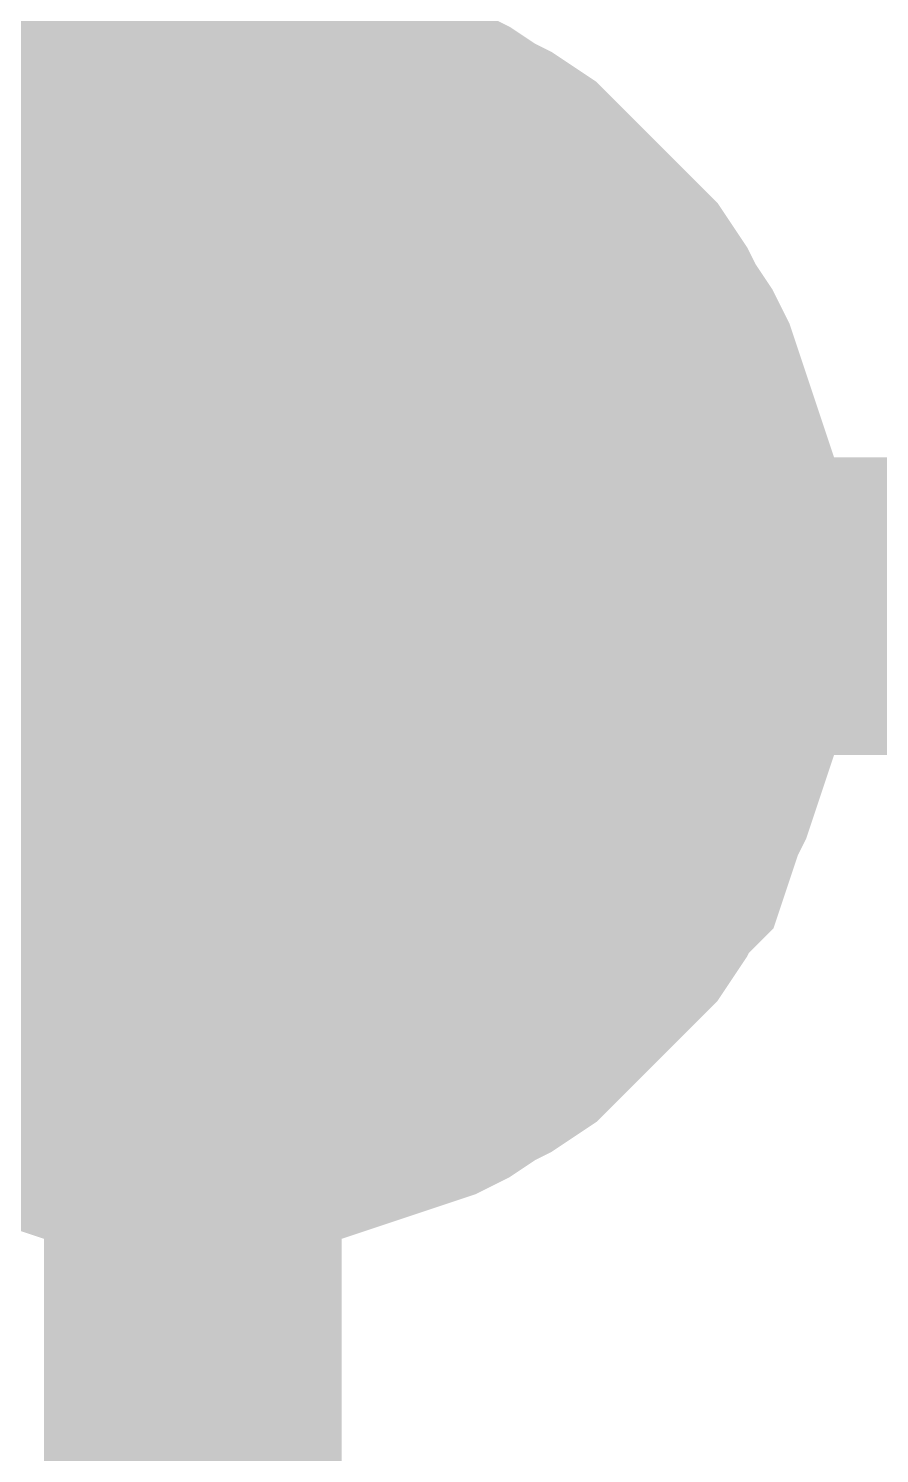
# Model space of a CAD drawing. Header units: inches. Extents: x 0 to 431, y 0 to 297.
# Drawn here: x 62.795 to 63.652, y 163.141 to 164.577 of the extents above; entities that cross this region are included whole.
import ezdxf

# ---------------------------------------------------------------- set-up
doc = ezdxf.new("R2010")
doc.units = ezdxf.units.IN
doc.layers.add('Sheet', color=255, linetype='Continuous')

msp = doc.modelspace()

# ---------------------------------------------------------------- linework, layer by layer
at = {"layer": 'Sheet'}
for points in [[(89.0045, 169.5401, 0.2997, 0.2997, 0), (89.0045, 166.9944, 0.2997, 0.2997, 0), (89.0045, 164.457, 0.2997, 0.2997, 0), (89.0045, 163.9949, 0.2997, 0.2997, 0), (62.9601, 163.9949, 0.2997, 0.2997, 0)], [(62.6409, 164.3898, 0.2997, 0.2997, 0), (62.6577, 164.4066, 0.2997, 0.2997, 0), (62.6829, 164.4234, 0.2997, 0.2997, 0), (62.6997, 164.4318, 0.2997, 0.2997, 0), (62.7165, 164.4486, 0.2997, 0.2997, 0), (62.7417, 164.457, 0.2997, 0.2997, 0), (62.7669, 164.4654, 0.2997, 0.2997, 0), (62.7837, 164.4738, 0.2997, 0.2997, 0), (62.8089, 164.4822, 0.2997, 0.2997, 0), (62.8341, 164.4906, 0.2997, 0.2997, 0), (62.8593, 164.499, 0.2997, 0.2997, 0), (62.8845, 164.499, 0.2997, 0.2997, 0), (62.9097, 164.5075, 0.2997, 0.2997, 0), (62.9349, 164.5075, 0.2997, 0.2997, 0), (62.9601, 164.5075, 0.2997, 0.2997, 0)], [(62.6409, 164.3898, 0.2997, 0.2997, 0), (62.6577, 164.4066, 0.2997, 0.2997, 0), (62.6829, 164.4234, 0.2997, 0.2997, 0), (62.6997, 164.4318, 0.2997, 0.2997, 0), (62.7165, 164.4486, 0.2997, 0.2997, 0), (62.7417, 164.457, 0.2997, 0.2997, 0), (62.7669, 164.4654, 0.2997, 0.2997, 0), (62.7837, 164.4738, 0.2997, 0.2997, 0), (62.8089, 164.4822, 0.2997, 0.2997, 0), (62.8341, 164.4906, 0.2997, 0.2997, 0), (62.8593, 164.499, 0.2997, 0.2997, 0), (62.8845, 164.499, 0.2997, 0.2997, 0), (62.9097, 164.5075, 0.2997, 0.2997, 0), (62.9349, 164.5075, 0.2997, 0.2997, 0), (62.9601, 164.5075, 0.2997, 0.2997, 0)], [(62.6409, 164.3898, 0.2997, 0.2997, 0), (62.6577, 164.4066, 0.2997, 0.2997, 0), (62.6829, 164.4234, 0.2997, 0.2997, 0), (62.6997, 164.4318, 0.2997, 0.2997, 0), (62.7165, 164.4486, 0.2997, 0.2997, 0), (62.7417, 164.457, 0.2997, 0.2997, 0), (62.7669, 164.4654, 0.2997, 0.2997, 0), (62.7837, 164.4738, 0.2997, 0.2997, 0), (62.8089, 164.4822, 0.2997, 0.2997, 0), (62.8341, 164.4906, 0.2997, 0.2997, 0), (62.8593, 164.499, 0.2997, 0.2997, 0), (62.8845, 164.499, 0.2997, 0.2997, 0), (62.9097, 164.5075, 0.2997, 0.2997, 0), (62.9349, 164.5075, 0.2997, 0.2997, 0), (62.9601, 164.5075, 0.2997, 0.2997, 0)], [(62.6409, 164.3898, 0.2997, 0.2997, 0), (62.6577, 164.4066, 0.2997, 0.2997, 0), (62.6829, 164.4234, 0.2997, 0.2997, 0), (62.6997, 164.4318, 0.2997, 0.2997, 0), (62.7165, 164.4486, 0.2997, 0.2997, 0), (62.7417, 164.457, 0.2997, 0.2997, 0), (62.7669, 164.4654, 0.2997, 0.2997, 0), (62.7837, 164.4738, 0.2997, 0.2997, 0), (62.8089, 164.4822, 0.2997, 0.2997, 0), (62.8341, 164.4906, 0.2997, 0.2997, 0), (62.8593, 164.499, 0.2997, 0.2997, 0), (62.8845, 164.499, 0.2997, 0.2997, 0), (62.9097, 164.5075, 0.2997, 0.2997, 0), (62.9349, 164.5075, 0.2997, 0.2997, 0), (62.9601, 164.5075, 0.2997, 0.2997, 0)], [(62.9601, 164.5075, 0.2997, 0.2997, 0), (62.9601, 164.5075, 0.2997, 0.2997, 0)], [(62.9601, 164.5075, 0.2997, 0.2997, 0), (62.9853, 164.5075, 0.2997, 0.2997, 0), (63.0105, 164.5075, 0.2997, 0.2997, 0), (63.0357, 164.499, 0.2997, 0.2997, 0), (63.0609, 164.499, 0.2997, 0.2997, 0), (63.0861, 164.4906, 0.2997, 0.2997, 0), (63.1113, 164.4822, 0.2997, 0.2997, 0), (63.1365, 164.4738, 0.2997, 0.2997, 0), (63.1618, 164.4654, 0.2997, 0.2997, 0), (63.187, 164.457, 0.2997, 0.2997, 0), (63.2038, 164.4486, 0.2997, 0.2997, 0), (63.229, 164.4318, 0.2997, 0.2997, 0), (63.2458, 164.4234, 0.2997, 0.2997, 0), (63.271, 164.4066, 0.2997, 0.2997, 0), (63.2878, 164.3898, 0.2997, 0.2997, 0), (63.3046, 164.373, 0.2997, 0.2997, 0), (63.3214, 164.3562, 0.2997, 0.2997, 0), (63.3382, 164.3394, 0.2997, 0.2997, 0), (63.355, 164.3226, 0.2997, 0.2997, 0), (63.3718, 164.3058, 0.2997, 0.2997, 0), (63.3886, 164.2806, 0.2997, 0.2997, 0), (63.397, 164.2638, 0.2997, 0.2997, 0), (63.4138, 164.2386, 0.2997, 0.2997, 0), (63.4222, 164.2218, 0.2997, 0.2997, 0), (63.4306, 164.1966, 0.2997, 0.2997, 0), (63.439, 164.1714, 0.2997, 0.2997, 0), (63.4474, 164.1462, 0.2997, 0.2997, 0), (63.4558, 164.121, 0.2997, 0.2997, 0), (63.4642, 164.0958, 0.2997, 0.2997, 0), (63.4642, 164.0706, 0.2997, 0.2997, 0), (63.4726, 164.0454, 0.2997, 0.2997, 0), (63.4726, 164.0201, 0.2997, 0.2997, 0), (63.4726, 163.9949, 0.2997, 0.2997, 0)], [(62.9601, 164.5075, 0.2997, 0.2997, 0), (62.9601, 164.5075, 0.2997, 0.2997, 0)], [(62.9601, 164.5075, 0.2997, 0.2997, 0), (62.9853, 164.5075, 0.2997, 0.2997, 0), (63.0105, 164.5075, 0.2997, 0.2997, 0), (63.0357, 164.499, 0.2997, 0.2997, 0), (63.0609, 164.499, 0.2997, 0.2997, 0), (63.0861, 164.4906, 0.2997, 0.2997, 0), (63.1113, 164.4822, 0.2997, 0.2997, 0), (63.1365, 164.4738, 0.2997, 0.2997, 0), (63.1618, 164.4654, 0.2997, 0.2997, 0), (63.187, 164.457, 0.2997, 0.2997, 0), (63.2038, 164.4486, 0.2997, 0.2997, 0), (63.229, 164.4318, 0.2997, 0.2997, 0), (63.2458, 164.4234, 0.2997, 0.2997, 0), (63.271, 164.4066, 0.2997, 0.2997, 0), (63.2878, 164.3898, 0.2997, 0.2997, 0), (63.3046, 164.373, 0.2997, 0.2997, 0), (63.3214, 164.3562, 0.2997, 0.2997, 0), (63.3382, 164.3394, 0.2997, 0.2997, 0), (63.355, 164.3226, 0.2997, 0.2997, 0), (63.3718, 164.3058, 0.2997, 0.2997, 0), (63.3886, 164.2806, 0.2997, 0.2997, 0), (63.397, 164.2638, 0.2997, 0.2997, 0), (63.4138, 164.2386, 0.2997, 0.2997, 0), (63.4222, 164.2218, 0.2997, 0.2997, 0), (63.4306, 164.1966, 0.2997, 0.2997, 0), (63.439, 164.1714, 0.2997, 0.2997, 0), (63.4474, 164.1462, 0.2997, 0.2997, 0), (63.4558, 164.121, 0.2997, 0.2997, 0), (63.4642, 164.0958, 0.2997, 0.2997, 0), (63.4642, 164.0706, 0.2997, 0.2997, 0), (63.4726, 164.0454, 0.2997, 0.2997, 0), (63.4726, 164.0201, 0.2997, 0.2997, 0), (63.4726, 163.9949, 0.2997, 0.2997, 0)], [(62.9601, 164.5075, 0.2997, 0.2997, 0), (62.9601, 164.5075, 0.2997, 0.2997, 0)], [(62.9601, 164.5075, 0.2997, 0.2997, 0), (62.9853, 164.5075, 0.2997, 0.2997, 0), (63.0105, 164.5075, 0.2997, 0.2997, 0), (63.0357, 164.499, 0.2997, 0.2997, 0), (63.0609, 164.499, 0.2997, 0.2997, 0), (63.0861, 164.4906, 0.2997, 0.2997, 0), (63.1113, 164.4822, 0.2997, 0.2997, 0), (63.1365, 164.4738, 0.2997, 0.2997, 0), (63.1618, 164.4654, 0.2997, 0.2997, 0), (63.187, 164.457, 0.2997, 0.2997, 0), (63.2038, 164.4486, 0.2997, 0.2997, 0), (63.229, 164.4318, 0.2997, 0.2997, 0), (63.2458, 164.4234, 0.2997, 0.2997, 0), (63.271, 164.4066, 0.2997, 0.2997, 0), (63.2878, 164.3898, 0.2997, 0.2997, 0), (63.3046, 164.373, 0.2997, 0.2997, 0), (63.3214, 164.3562, 0.2997, 0.2997, 0), (63.3382, 164.3394, 0.2997, 0.2997, 0), (63.355, 164.3226, 0.2997, 0.2997, 0), (63.3718, 164.3058, 0.2997, 0.2997, 0), (63.3886, 164.2806, 0.2997, 0.2997, 0), (63.397, 164.2638, 0.2997, 0.2997, 0), (63.4138, 164.2386, 0.2997, 0.2997, 0), (63.4222, 164.2218, 0.2997, 0.2997, 0), (63.4306, 164.1966, 0.2997, 0.2997, 0), (63.439, 164.1714, 0.2997, 0.2997, 0), (63.4474, 164.1462, 0.2997, 0.2997, 0), (63.4558, 164.121, 0.2997, 0.2997, 0), (63.4642, 164.0958, 0.2997, 0.2997, 0), (63.4642, 164.0706, 0.2997, 0.2997, 0), (63.4726, 164.0454, 0.2997, 0.2997, 0), (63.4726, 164.0201, 0.2997, 0.2997, 0), (63.4726, 163.9949, 0.2997, 0.2997, 0)], [(62.9601, 164.5075, 0.2997, 0.2997, 0), (62.9601, 164.5075, 0.2997, 0.2997, 0)], [(62.9601, 164.5075, 0.2997, 0.2997, 0), (62.9853, 164.5075, 0.2997, 0.2997, 0), (63.0105, 164.5075, 0.2997, 0.2997, 0), (63.0357, 164.499, 0.2997, 0.2997, 0), (63.0609, 164.499, 0.2997, 0.2997, 0), (63.0861, 164.4906, 0.2997, 0.2997, 0), (63.1113, 164.4822, 0.2997, 0.2997, 0), (63.1365, 164.4738, 0.2997, 0.2997, 0), (63.1618, 164.4654, 0.2997, 0.2997, 0), (63.187, 164.457, 0.2997, 0.2997, 0), (63.2038, 164.4486, 0.2997, 0.2997, 0), (63.229, 164.4318, 0.2997, 0.2997, 0), (63.2458, 164.4234, 0.2997, 0.2997, 0), (63.271, 164.4066, 0.2997, 0.2997, 0), (63.2878, 164.3898, 0.2997, 0.2997, 0), (63.3046, 164.373, 0.2997, 0.2997, 0), (63.3214, 164.3562, 0.2997, 0.2997, 0), (63.3382, 164.3394, 0.2997, 0.2997, 0), (63.355, 164.3226, 0.2997, 0.2997, 0), (63.3718, 164.3058, 0.2997, 0.2997, 0), (63.3886, 164.2806, 0.2997, 0.2997, 0), (63.397, 164.2638, 0.2997, 0.2997, 0), (63.4138, 164.2386, 0.2997, 0.2997, 0), (63.4222, 164.2218, 0.2997, 0.2997, 0), (63.4306, 164.1966, 0.2997, 0.2997, 0), (63.439, 164.1714, 0.2997, 0.2997, 0), (63.4474, 164.1462, 0.2997, 0.2997, 0), (63.4558, 164.121, 0.2997, 0.2997, 0), (63.4642, 164.0958, 0.2997, 0.2997, 0), (63.4642, 164.0706, 0.2997, 0.2997, 0), (63.4726, 164.0454, 0.2997, 0.2997, 0), (63.4726, 164.0201, 0.2997, 0.2997, 0), (63.4726, 163.9949, 0.2997, 0.2997, 0)], [(62.7417, 164.457, 0.0991, 0.0991, 0), (62.7669, 164.4654, 0.0991, 0.0991, 0), (62.7837, 164.4738, 0.0991, 0.0991, 0), (62.8089, 164.4822, 0.0991, 0.0991, 0), (62.8341, 164.4906, 0.0991, 0.0991, 0), (62.8593, 164.499, 0.0991, 0.0991, 0), (62.8845, 164.499, 0.0991, 0.0991, 0), (62.9097, 164.5075, 0.0991, 0.0991, 0), (62.9349, 164.5075, 0.0991, 0.0991, 0), (62.9601, 164.5075, 0.0991, 0.0991, 0)], [(62.7417, 164.457, 0.0991, 0.0991, 0), (62.7669, 164.4654, 0.0991, 0.0991, 0), (62.7837, 164.4738, 0.0991, 0.0991, 0), (62.8089, 164.4822, 0.0991, 0.0991, 0), (62.8341, 164.4906, 0.0991, 0.0991, 0), (62.8593, 164.499, 0.0991, 0.0991, 0), (62.8845, 164.499, 0.0991, 0.0991, 0), (62.9097, 164.5075, 0.0991, 0.0991, 0), (62.9349, 164.5075, 0.0991, 0.0991, 0), (62.9601, 164.5075, 0.0991, 0.0991, 0)], [(62.7417, 164.457, 0.0991, 0.0991, 0), (62.7669, 164.4654, 0.0991, 0.0991, 0), (62.7837, 164.4738, 0.0991, 0.0991, 0), (62.8089, 164.4822, 0.0991, 0.0991, 0), (62.8341, 164.4906, 0.0991, 0.0991, 0), (62.8593, 164.499, 0.0991, 0.0991, 0), (62.8845, 164.499, 0.0991, 0.0991, 0), (62.9097, 164.5075, 0.0991, 0.0991, 0), (62.9349, 164.5075, 0.0991, 0.0991, 0), (62.9601, 164.5075, 0.0991, 0.0991, 0)], [(62.7417, 164.457, 0.0991, 0.0991, 0), (62.7669, 164.4654, 0.0991, 0.0991, 0), (62.7837, 164.4738, 0.0991, 0.0991, 0), (62.8089, 164.4822, 0.0991, 0.0991, 0), (62.8341, 164.4906, 0.0991, 0.0991, 0), (62.8593, 164.499, 0.0991, 0.0991, 0), (62.8845, 164.499, 0.0991, 0.0991, 0), (62.9097, 164.5075, 0.0991, 0.0991, 0), (62.9349, 164.5075, 0.0991, 0.0991, 0), (62.9601, 164.5075, 0.0991, 0.0991, 0)], [(62.9601, 164.5075, 0.0991, 0.0991, 0), (62.9601, 164.5075, 0.0991, 0.0991, 0)], [(62.9601, 164.5075, 0.0991, 0.0991, 0), (62.9853, 164.5075, 0.0991, 0.0991, 0), (63.0105, 164.5075, 0.0991, 0.0991, 0), (63.0357, 164.499, 0.0991, 0.0991, 0), (63.0609, 164.499, 0.0991, 0.0991, 0), (63.0861, 164.4906, 0.0991, 0.0991, 0), (63.1113, 164.4822, 0.0991, 0.0991, 0), (63.1365, 164.4738, 0.0991, 0.0991, 0), (63.1618, 164.4654, 0.0991, 0.0991, 0), (63.187, 164.457, 0.0991, 0.0991, 0), (63.2038, 164.4486, 0.0991, 0.0991, 0), (63.229, 164.4318, 0.0991, 0.0991, 0), (63.2458, 164.4234, 0.0991, 0.0991, 0), (63.271, 164.4066, 0.0991, 0.0991, 0), (63.2878, 164.3898, 0.0991, 0.0991, 0), (63.3046, 164.373, 0.0991, 0.0991, 0), (63.3214, 164.3562, 0.0991, 0.0991, 0), (63.3382, 164.3394, 0.0991, 0.0991, 0), (63.355, 164.3226, 0.0991, 0.0991, 0), (63.3718, 164.3058, 0.0991, 0.0991, 0), (63.3886, 164.2806, 0.0991, 0.0991, 0), (63.397, 164.2638, 0.0991, 0.0991, 0), (63.4138, 164.2386, 0.0991, 0.0991, 0), (63.4222, 164.2218, 0.0991, 0.0991, 0), (63.4306, 164.1966, 0.0991, 0.0991, 0), (63.439, 164.1714, 0.0991, 0.0991, 0), (63.4474, 164.1462, 0.0991, 0.0991, 0), (63.4558, 164.121, 0.0991, 0.0991, 0), (63.4642, 164.0958, 0.0991, 0.0991, 0), (63.4642, 164.0706, 0.0991, 0.0991, 0), (63.4726, 164.0454, 0.0991, 0.0991, 0), (63.4726, 164.0201, 0.0991, 0.0991, 0), (63.4726, 163.9949, 0.0991, 0.0991, 0)], [(62.9601, 164.5075, 0.0991, 0.0991, 0), (62.9601, 164.5075, 0.0991, 0.0991, 0)], [(62.9601, 164.5075, 0.0991, 0.0991, 0), (62.9853, 164.5075, 0.0991, 0.0991, 0), (63.0105, 164.5075, 0.0991, 0.0991, 0), (63.0357, 164.499, 0.0991, 0.0991, 0), (63.0609, 164.499, 0.0991, 0.0991, 0), (63.0861, 164.4906, 0.0991, 0.0991, 0), (63.1113, 164.4822, 0.0991, 0.0991, 0), (63.1365, 164.4738, 0.0991, 0.0991, 0), (63.1618, 164.4654, 0.0991, 0.0991, 0), (63.187, 164.457, 0.0991, 0.0991, 0), (63.2038, 164.4486, 0.0991, 0.0991, 0), (63.229, 164.4318, 0.0991, 0.0991, 0), (63.2458, 164.4234, 0.0991, 0.0991, 0), (63.271, 164.4066, 0.0991, 0.0991, 0), (63.2878, 164.3898, 0.0991, 0.0991, 0), (63.3046, 164.373, 0.0991, 0.0991, 0), (63.3214, 164.3562, 0.0991, 0.0991, 0), (63.3382, 164.3394, 0.0991, 0.0991, 0), (63.355, 164.3226, 0.0991, 0.0991, 0), (63.3718, 164.3058, 0.0991, 0.0991, 0), (63.3886, 164.2806, 0.0991, 0.0991, 0), (63.397, 164.2638, 0.0991, 0.0991, 0), (63.4138, 164.2386, 0.0991, 0.0991, 0), (63.4222, 164.2218, 0.0991, 0.0991, 0), (63.4306, 164.1966, 0.0991, 0.0991, 0), (63.439, 164.1714, 0.0991, 0.0991, 0), (63.4474, 164.1462, 0.0991, 0.0991, 0), (63.4558, 164.121, 0.0991, 0.0991, 0), (63.4642, 164.0958, 0.0991, 0.0991, 0), (63.4642, 164.0706, 0.0991, 0.0991, 0), (63.4726, 164.0454, 0.0991, 0.0991, 0), (63.4726, 164.0201, 0.0991, 0.0991, 0), (63.4726, 163.9949, 0.0991, 0.0991, 0)], [(62.9601, 164.5075, 0.0991, 0.0991, 0), (62.9601, 164.5075, 0.0991, 0.0991, 0)], [(62.9601, 164.5075, 0.0991, 0.0991, 0), (62.9853, 164.5075, 0.0991, 0.0991, 0), (63.0105, 164.5075, 0.0991, 0.0991, 0), (63.0357, 164.499, 0.0991, 0.0991, 0), (63.0609, 164.499, 0.0991, 0.0991, 0), (63.0861, 164.4906, 0.0991, 0.0991, 0), (63.1113, 164.4822, 0.0991, 0.0991, 0), (63.1365, 164.4738, 0.0991, 0.0991, 0), (63.1618, 164.4654, 0.0991, 0.0991, 0), (63.187, 164.457, 0.0991, 0.0991, 0), (63.2038, 164.4486, 0.0991, 0.0991, 0), (63.229, 164.4318, 0.0991, 0.0991, 0), (63.2458, 164.4234, 0.0991, 0.0991, 0), (63.271, 164.4066, 0.0991, 0.0991, 0), (63.2878, 164.3898, 0.0991, 0.0991, 0), (63.3046, 164.373, 0.0991, 0.0991, 0), (63.3214, 164.3562, 0.0991, 0.0991, 0), (63.3382, 164.3394, 0.0991, 0.0991, 0), (63.355, 164.3226, 0.0991, 0.0991, 0), (63.3718, 164.3058, 0.0991, 0.0991, 0), (63.3886, 164.2806, 0.0991, 0.0991, 0), (63.397, 164.2638, 0.0991, 0.0991, 0), (63.4138, 164.2386, 0.0991, 0.0991, 0), (63.4222, 164.2218, 0.0991, 0.0991, 0), (63.4306, 164.1966, 0.0991, 0.0991, 0), (63.439, 164.1714, 0.0991, 0.0991, 0), (63.4474, 164.1462, 0.0991, 0.0991, 0), (63.4558, 164.121, 0.0991, 0.0991, 0), (63.4642, 164.0958, 0.0991, 0.0991, 0), (63.4642, 164.0706, 0.0991, 0.0991, 0), (63.4726, 164.0454, 0.0991, 0.0991, 0), (63.4726, 164.0201, 0.0991, 0.0991, 0), (63.4726, 163.9949, 0.0991, 0.0991, 0)], [(62.9601, 164.5075, 0.0991, 0.0991, 0), (62.9601, 164.5075, 0.0991, 0.0991, 0)], [(62.9601, 164.5075, 0.0991, 0.0991, 0), (62.9853, 164.5075, 0.0991, 0.0991, 0), (63.0105, 164.5075, 0.0991, 0.0991, 0), (63.0357, 164.499, 0.0991, 0.0991, 0), (63.0609, 164.499, 0.0991, 0.0991, 0), (63.0861, 164.4906, 0.0991, 0.0991, 0), (63.1113, 164.4822, 0.0991, 0.0991, 0), (63.1365, 164.4738, 0.0991, 0.0991, 0), (63.1618, 164.4654, 0.0991, 0.0991, 0), (63.187, 164.457, 0.0991, 0.0991, 0), (63.2038, 164.4486, 0.0991, 0.0991, 0), (63.229, 164.4318, 0.0991, 0.0991, 0), (63.2458, 164.4234, 0.0991, 0.0991, 0), (63.271, 164.4066, 0.0991, 0.0991, 0), (63.2878, 164.3898, 0.0991, 0.0991, 0), (63.3046, 164.373, 0.0991, 0.0991, 0), (63.3214, 164.3562, 0.0991, 0.0991, 0), (63.3382, 164.3394, 0.0991, 0.0991, 0), (63.355, 164.3226, 0.0991, 0.0991, 0), (63.3718, 164.3058, 0.0991, 0.0991, 0), (63.3886, 164.2806, 0.0991, 0.0991, 0), (63.397, 164.2638, 0.0991, 0.0991, 0), (63.4138, 164.2386, 0.0991, 0.0991, 0), (63.4222, 164.2218, 0.0991, 0.0991, 0), (63.4306, 164.1966, 0.0991, 0.0991, 0), (63.439, 164.1714, 0.0991, 0.0991, 0), (63.4474, 164.1462, 0.0991, 0.0991, 0), (63.4558, 164.121, 0.0991, 0.0991, 0), (63.4642, 164.0958, 0.0991, 0.0991, 0), (63.4642, 164.0706, 0.0991, 0.0991, 0), (63.4726, 164.0454, 0.0991, 0.0991, 0), (63.4726, 164.0201, 0.0991, 0.0991, 0), (63.4726, 163.9949, 0.0991, 0.0991, 0)], [(73.2098, 138.9155, 0.2997, 0.2997, 0), (62.9601, 138.9155, 0.2997, 0.2997, 0), (62.9601, 163.9949, 0.2997, 0.2997, 0), (62.9601, 164.3394, 0.2997, 0.2997, 0), (45.0063, 164.3394, 0.2997, 0.2997, 0), (40.0999, 164.3394, 0.2997, 0.2997, 0), (40.0999, 154.9966, 0.2997, 0.2997, 0), (36.0084, 154.9966, 0.2997, 0.2997, 0)], [(63.4726, 163.9949, 0.2997, 0.2997, 0), (63.4726, 163.9697, 0.2997, 0.2997, 0), (63.4726, 163.9445, 0.2997, 0.2997, 0), (63.4642, 163.9193, 0.2997, 0.2997, 0), (63.4642, 163.8941, 0.2997, 0.2997, 0), (63.4558, 163.8689, 0.2997, 0.2997, 0), (63.4474, 163.8437, 0.2997, 0.2997, 0), (63.439, 163.8185, 0.2997, 0.2997, 0), (63.4306, 163.8017, 0.2997, 0.2997, 0), (63.4222, 163.7765, 0.2997, 0.2997, 0), (63.4138, 163.7513, 0.2997, 0.2997, 0), (63.397, 163.7345, 0.2997, 0.2997, 0), (63.3886, 163.7177, 0.2997, 0.2997, 0), (63.3718, 163.6925, 0.2997, 0.2997, 0), (63.355, 163.6757, 0.2997, 0.2997, 0), (63.3382, 163.6589, 0.2997, 0.2997, 0), (63.3214, 163.6421, 0.2997, 0.2997, 0), (63.3046, 163.6253, 0.2997, 0.2997, 0), (63.2878, 163.6085, 0.2997, 0.2997, 0), (63.271, 163.5917, 0.2997, 0.2997, 0), (63.2458, 163.5749, 0.2997, 0.2997, 0), (63.229, 163.5664, 0.2997, 0.2997, 0), (63.2038, 163.5496, 0.2997, 0.2997, 0), (63.187, 163.5412, 0.2997, 0.2997, 0), (63.1618, 163.5328, 0.2997, 0.2997, 0), (63.1365, 163.5244, 0.2997, 0.2997, 0), (63.1113, 163.516, 0.2997, 0.2997, 0), (63.0861, 163.5076, 0.2997, 0.2997, 0), (63.0609, 163.4992, 0.2997, 0.2997, 0), (63.0357, 163.4992, 0.2997, 0.2997, 0), (63.0105, 163.4908, 0.2997, 0.2997, 0), (62.9853, 163.4908, 0.2997, 0.2997, 0), (62.9601, 163.4908, 0.2997, 0.2997, 0)], [(63.4726, 163.9949, 0.2997, 0.2997, 0), (63.4726, 163.9697, 0.2997, 0.2997, 0), (63.4726, 163.9445, 0.2997, 0.2997, 0), (63.4642, 163.9193, 0.2997, 0.2997, 0), (63.4642, 163.8941, 0.2997, 0.2997, 0), (63.4558, 163.8689, 0.2997, 0.2997, 0), (63.4474, 163.8437, 0.2997, 0.2997, 0), (63.439, 163.8185, 0.2997, 0.2997, 0), (63.4306, 163.8017, 0.2997, 0.2997, 0), (63.4222, 163.7765, 0.2997, 0.2997, 0), (63.4138, 163.7513, 0.2997, 0.2997, 0), (63.397, 163.7345, 0.2997, 0.2997, 0), (63.3886, 163.7177, 0.2997, 0.2997, 0), (63.3718, 163.6925, 0.2997, 0.2997, 0), (63.355, 163.6757, 0.2997, 0.2997, 0), (63.3382, 163.6589, 0.2997, 0.2997, 0), (63.3214, 163.6421, 0.2997, 0.2997, 0), (63.3046, 163.6253, 0.2997, 0.2997, 0), (63.2878, 163.6085, 0.2997, 0.2997, 0), (63.271, 163.5917, 0.2997, 0.2997, 0), (63.2458, 163.5749, 0.2997, 0.2997, 0), (63.229, 163.5664, 0.2997, 0.2997, 0), (63.2038, 163.5496, 0.2997, 0.2997, 0), (63.187, 163.5412, 0.2997, 0.2997, 0), (63.1618, 163.5328, 0.2997, 0.2997, 0), (63.1365, 163.5244, 0.2997, 0.2997, 0), (63.1113, 163.516, 0.2997, 0.2997, 0), (63.0861, 163.5076, 0.2997, 0.2997, 0), (63.0609, 163.4992, 0.2997, 0.2997, 0), (63.0357, 163.4992, 0.2997, 0.2997, 0), (63.0105, 163.4908, 0.2997, 0.2997, 0), (62.9853, 163.4908, 0.2997, 0.2997, 0), (62.9601, 163.4908, 0.2997, 0.2997, 0)], [(63.4726, 163.9949, 0.2997, 0.2997, 0), (63.4726, 163.9697, 0.2997, 0.2997, 0), (63.4726, 163.9445, 0.2997, 0.2997, 0), (63.4642, 163.9193, 0.2997, 0.2997, 0), (63.4642, 163.8941, 0.2997, 0.2997, 0), (63.4558, 163.8689, 0.2997, 0.2997, 0), (63.4474, 163.8437, 0.2997, 0.2997, 0), (63.439, 163.8185, 0.2997, 0.2997, 0), (63.4306, 163.8017, 0.2997, 0.2997, 0), (63.4222, 163.7765, 0.2997, 0.2997, 0), (63.4138, 163.7513, 0.2997, 0.2997, 0), (63.397, 163.7345, 0.2997, 0.2997, 0), (63.3886, 163.7177, 0.2997, 0.2997, 0), (63.3718, 163.6925, 0.2997, 0.2997, 0), (63.355, 163.6757, 0.2997, 0.2997, 0), (63.3382, 163.6589, 0.2997, 0.2997, 0), (63.3214, 163.6421, 0.2997, 0.2997, 0), (63.3046, 163.6253, 0.2997, 0.2997, 0), (63.2878, 163.6085, 0.2997, 0.2997, 0), (63.271, 163.5917, 0.2997, 0.2997, 0), (63.2458, 163.5749, 0.2997, 0.2997, 0), (63.229, 163.5664, 0.2997, 0.2997, 0), (63.2038, 163.5496, 0.2997, 0.2997, 0), (63.187, 163.5412, 0.2997, 0.2997, 0), (63.1618, 163.5328, 0.2997, 0.2997, 0), (63.1365, 163.5244, 0.2997, 0.2997, 0), (63.1113, 163.516, 0.2997, 0.2997, 0), (63.0861, 163.5076, 0.2997, 0.2997, 0), (63.0609, 163.4992, 0.2997, 0.2997, 0), (63.0357, 163.4992, 0.2997, 0.2997, 0), (63.0105, 163.4908, 0.2997, 0.2997, 0), (62.9853, 163.4908, 0.2997, 0.2997, 0), (62.9601, 163.4908, 0.2997, 0.2997, 0)], [(63.4726, 163.9949, 0.2997, 0.2997, 0), (63.4726, 163.9697, 0.2997, 0.2997, 0), (63.4726, 163.9445, 0.2997, 0.2997, 0), (63.4642, 163.9193, 0.2997, 0.2997, 0), (63.4642, 163.8941, 0.2997, 0.2997, 0), (63.4558, 163.8689, 0.2997, 0.2997, 0), (63.4474, 163.8437, 0.2997, 0.2997, 0), (63.439, 163.8185, 0.2997, 0.2997, 0), (63.4306, 163.8017, 0.2997, 0.2997, 0), (63.4222, 163.7765, 0.2997, 0.2997, 0), (63.4138, 163.7513, 0.2997, 0.2997, 0), (63.397, 163.7345, 0.2997, 0.2997, 0), (63.3886, 163.7177, 0.2997, 0.2997, 0), (63.3718, 163.6925, 0.2997, 0.2997, 0), (63.355, 163.6757, 0.2997, 0.2997, 0), (63.3382, 163.6589, 0.2997, 0.2997, 0), (63.3214, 163.6421, 0.2997, 0.2997, 0), (63.3046, 163.6253, 0.2997, 0.2997, 0), (63.2878, 163.6085, 0.2997, 0.2997, 0), (63.271, 163.5917, 0.2997, 0.2997, 0), (63.2458, 163.5749, 0.2997, 0.2997, 0), (63.229, 163.5664, 0.2997, 0.2997, 0), (63.2038, 163.5496, 0.2997, 0.2997, 0), (63.187, 163.5412, 0.2997, 0.2997, 0), (63.1618, 163.5328, 0.2997, 0.2997, 0), (63.1365, 163.5244, 0.2997, 0.2997, 0), (63.1113, 163.516, 0.2997, 0.2997, 0), (63.0861, 163.5076, 0.2997, 0.2997, 0), (63.0609, 163.4992, 0.2997, 0.2997, 0), (63.0357, 163.4992, 0.2997, 0.2997, 0), (63.0105, 163.4908, 0.2997, 0.2997, 0), (62.9853, 163.4908, 0.2997, 0.2997, 0), (62.9601, 163.4908, 0.2997, 0.2997, 0)], [(63.4726, 163.9949, 0.2997, 0.2997, 0), (63.4726, 163.9949, 0.2997, 0.2997, 0), (63.4726, 163.9949, 0.2997, 0.2997, 0), (63.4726, 163.9949, 0.2997, 0.2997, 0), (63.4726, 163.9949, 0.2997, 0.2997, 0), (63.4726, 163.9949, 0.2997, 0.2997, 0), (63.4726, 163.9949, 0.2997, 0.2997, 0), (63.4726, 163.9949, 0.2997, 0.2997, 0), (63.4726, 163.9949, 0.2997, 0.2997, 0), (63.4726, 163.9949, 0.2997, 0.2997, 0), (63.4726, 163.9949, 0.2997, 0.2997, 0), (63.4726, 163.9949, 0.2997, 0.2997, 0), (63.4726, 163.9949, 0.2997, 0.2997, 0), (63.4726, 163.9949, 0.2997, 0.2997, 0), (63.4726, 163.9949, 0.2997, 0.2997, 0), (63.4726, 163.9949, 0.2997, 0.2997, 0), (63.4726, 163.9949, 0.2997, 0.2997, 0), (63.4726, 163.9949, 0.2997, 0.2997, 0), (63.4726, 163.9949, 0.2997, 0.2997, 0), (63.4726, 163.9949, 0.2997, 0.2997, 0), (63.4726, 163.9949, 0.2997, 0.2997, 0), (63.4726, 163.9949, 0.2997, 0.2997, 0), (63.4726, 163.9949, 0.2997, 0.2997, 0), (63.4726, 163.9949, 0.2997, 0.2997, 0), (63.4726, 163.9949, 0.2997, 0.2997, 0), (63.4726, 163.9949, 0.2997, 0.2997, 0), (63.4726, 163.9949, 0.2997, 0.2997, 0), (63.4726, 163.9949, 0.2997, 0.2997, 0), (63.4726, 163.9949, 0.2997, 0.2997, 0), (63.4726, 163.9949, 0.2997, 0.2997, 0), (63.4726, 163.9949, 0.2997, 0.2997, 0), (63.4726, 163.9949, 0.2997, 0.2997, 0), (63.4726, 163.9949, 0.2997, 0.2997, 0)], [(63.4726, 163.9949, 0.2997, 0.2997, 0), (63.4726, 163.9949, 0.2997, 0.2997, 0)], [(63.4726, 163.9949, 0.2997, 0.2997, 0), (63.4726, 163.9949, 0.2997, 0.2997, 0), (63.4726, 163.9949, 0.2997, 0.2997, 0), (63.4726, 163.9949, 0.2997, 0.2997, 0), (63.4726, 163.9949, 0.2997, 0.2997, 0), (63.4726, 163.9949, 0.2997, 0.2997, 0), (63.4726, 163.9949, 0.2997, 0.2997, 0), (63.4726, 163.9949, 0.2997, 0.2997, 0), (63.4726, 163.9949, 0.2997, 0.2997, 0), (63.4726, 163.9949, 0.2997, 0.2997, 0), (63.4726, 163.9949, 0.2997, 0.2997, 0), (63.4726, 163.9949, 0.2997, 0.2997, 0), (63.4726, 163.9949, 0.2997, 0.2997, 0), (63.4726, 163.9949, 0.2997, 0.2997, 0), (63.4726, 163.9949, 0.2997, 0.2997, 0), (63.4726, 163.9949, 0.2997, 0.2997, 0), (63.4726, 163.9949, 0.2997, 0.2997, 0), (63.4726, 163.9949, 0.2997, 0.2997, 0), (63.4726, 163.9949, 0.2997, 0.2997, 0), (63.4726, 163.9949, 0.2997, 0.2997, 0), (63.4726, 163.9949, 0.2997, 0.2997, 0), (63.4726, 163.9949, 0.2997, 0.2997, 0), (63.4726, 163.9949, 0.2997, 0.2997, 0), (63.4726, 163.9949, 0.2997, 0.2997, 0), (63.4726, 163.9949, 0.2997, 0.2997, 0), (63.4726, 163.9949, 0.2997, 0.2997, 0), (63.4726, 163.9949, 0.2997, 0.2997, 0), (63.4726, 163.9949, 0.2997, 0.2997, 0), (63.4726, 163.9949, 0.2997, 0.2997, 0), (63.4726, 163.9949, 0.2997, 0.2997, 0), (63.4726, 163.9949, 0.2997, 0.2997, 0), (63.4726, 163.9949, 0.2997, 0.2997, 0), (63.4726, 163.9949, 0.2997, 0.2997, 0)], [(63.4726, 163.9949, 0.2997, 0.2997, 0), (63.4726, 163.9949, 0.2997, 0.2997, 0)], [(63.4726, 163.9949, 0.2997, 0.2997, 0), (63.4726, 163.9949, 0.2997, 0.2997, 0), (63.4726, 163.9949, 0.2997, 0.2997, 0), (63.4726, 163.9949, 0.2997, 0.2997, 0), (63.4726, 163.9949, 0.2997, 0.2997, 0), (63.4726, 163.9949, 0.2997, 0.2997, 0), (63.4726, 163.9949, 0.2997, 0.2997, 0), (63.4726, 163.9949, 0.2997, 0.2997, 0), (63.4726, 163.9949, 0.2997, 0.2997, 0), (63.4726, 163.9949, 0.2997, 0.2997, 0), (63.4726, 163.9949, 0.2997, 0.2997, 0), (63.4726, 163.9949, 0.2997, 0.2997, 0), (63.4726, 163.9949, 0.2997, 0.2997, 0), (63.4726, 163.9949, 0.2997, 0.2997, 0), (63.4726, 163.9949, 0.2997, 0.2997, 0), (63.4726, 163.9949, 0.2997, 0.2997, 0), (63.4726, 163.9949, 0.2997, 0.2997, 0), (63.4726, 163.9949, 0.2997, 0.2997, 0), (63.4726, 163.9949, 0.2997, 0.2997, 0), (63.4726, 163.9949, 0.2997, 0.2997, 0), (63.4726, 163.9949, 0.2997, 0.2997, 0), (63.4726, 163.9949, 0.2997, 0.2997, 0), (63.4726, 163.9949, 0.2997, 0.2997, 0), (63.4726, 163.9949, 0.2997, 0.2997, 0), (63.4726, 163.9949, 0.2997, 0.2997, 0), (63.4726, 163.9949, 0.2997, 0.2997, 0), (63.4726, 163.9949, 0.2997, 0.2997, 0), (63.4726, 163.9949, 0.2997, 0.2997, 0), (63.4726, 163.9949, 0.2997, 0.2997, 0), (63.4726, 163.9949, 0.2997, 0.2997, 0), (63.4726, 163.9949, 0.2997, 0.2997, 0), (63.4726, 163.9949, 0.2997, 0.2997, 0), (63.4726, 163.9949, 0.2997, 0.2997, 0)], [(63.4726, 163.9949, 0.2997, 0.2997, 0), (63.4726, 163.9949, 0.2997, 0.2997, 0)], [(63.4726, 163.9949, 0.2997, 0.2997, 0), (63.4726, 163.9949, 0.2997, 0.2997, 0), (63.4726, 163.9949, 0.2997, 0.2997, 0), (63.4726, 163.9949, 0.2997, 0.2997, 0), (63.4726, 163.9949, 0.2997, 0.2997, 0), (63.4726, 163.9949, 0.2997, 0.2997, 0), (63.4726, 163.9949, 0.2997, 0.2997, 0), (63.4726, 163.9949, 0.2997, 0.2997, 0), (63.4726, 163.9949, 0.2997, 0.2997, 0), (63.4726, 163.9949, 0.2997, 0.2997, 0), (63.4726, 163.9949, 0.2997, 0.2997, 0), (63.4726, 163.9949, 0.2997, 0.2997, 0), (63.4726, 163.9949, 0.2997, 0.2997, 0), (63.4726, 163.9949, 0.2997, 0.2997, 0), (63.4726, 163.9949, 0.2997, 0.2997, 0), (63.4726, 163.9949, 0.2997, 0.2997, 0), (63.4726, 163.9949, 0.2997, 0.2997, 0), (63.4726, 163.9949, 0.2997, 0.2997, 0), (63.4726, 163.9949, 0.2997, 0.2997, 0), (63.4726, 163.9949, 0.2997, 0.2997, 0), (63.4726, 163.9949, 0.2997, 0.2997, 0), (63.4726, 163.9949, 0.2997, 0.2997, 0), (63.4726, 163.9949, 0.2997, 0.2997, 0), (63.4726, 163.9949, 0.2997, 0.2997, 0), (63.4726, 163.9949, 0.2997, 0.2997, 0), (63.4726, 163.9949, 0.2997, 0.2997, 0), (63.4726, 163.9949, 0.2997, 0.2997, 0), (63.4726, 163.9949, 0.2997, 0.2997, 0), (63.4726, 163.9949, 0.2997, 0.2997, 0), (63.4726, 163.9949, 0.2997, 0.2997, 0), (63.4726, 163.9949, 0.2997, 0.2997, 0), (63.4726, 163.9949, 0.2997, 0.2997, 0), (63.4726, 163.9949, 0.2997, 0.2997, 0)], [(63.4726, 163.9949, 0.2997, 0.2997, 0), (63.4726, 163.9949, 0.2997, 0.2997, 0)], [(63.4726, 163.9949, 0.0991, 0.0991, 0), (63.4726, 163.9697, 0.0991, 0.0991, 0), (63.4726, 163.9445, 0.0991, 0.0991, 0), (63.4642, 163.9193, 0.0991, 0.0991, 0), (63.4642, 163.8941, 0.0991, 0.0991, 0), (63.4558, 163.8689, 0.0991, 0.0991, 0), (63.4474, 163.8437, 0.0991, 0.0991, 0), (63.439, 163.8185, 0.0991, 0.0991, 0), (63.4306, 163.8017, 0.0991, 0.0991, 0), (63.4222, 163.7765, 0.0991, 0.0991, 0), (63.4138, 163.7513, 0.0991, 0.0991, 0), (63.397, 163.7345, 0.0991, 0.0991, 0), (63.3886, 163.7177, 0.0991, 0.0991, 0), (63.3718, 163.6925, 0.0991, 0.0991, 0), (63.355, 163.6757, 0.0991, 0.0991, 0), (63.3382, 163.6589, 0.0991, 0.0991, 0), (63.3214, 163.6421, 0.0991, 0.0991, 0), (63.3046, 163.6253, 0.0991, 0.0991, 0), (63.2878, 163.6085, 0.0991, 0.0991, 0), (63.271, 163.5917, 0.0991, 0.0991, 0), (63.2458, 163.5749, 0.0991, 0.0991, 0), (63.229, 163.5664, 0.0991, 0.0991, 0), (63.2038, 163.5496, 0.0991, 0.0991, 0), (63.187, 163.5412, 0.0991, 0.0991, 0), (63.1618, 163.5328, 0.0991, 0.0991, 0), (63.1365, 163.5244, 0.0991, 0.0991, 0), (63.1113, 163.516, 0.0991, 0.0991, 0), (63.0861, 163.5076, 0.0991, 0.0991, 0), (63.0609, 163.4992, 0.0991, 0.0991, 0), (63.0357, 163.4992, 0.0991, 0.0991, 0), (63.0105, 163.4908, 0.0991, 0.0991, 0), (62.9853, 163.4908, 0.0991, 0.0991, 0), (62.9601, 163.4908, 0.0991, 0.0991, 0)], [(63.4726, 163.9949, 0.0991, 0.0991, 0), (63.4726, 163.9697, 0.0991, 0.0991, 0), (63.4726, 163.9445, 0.0991, 0.0991, 0), (63.4642, 163.9193, 0.0991, 0.0991, 0), (63.4642, 163.8941, 0.0991, 0.0991, 0), (63.4558, 163.8689, 0.0991, 0.0991, 0), (63.4474, 163.8437, 0.0991, 0.0991, 0), (63.439, 163.8185, 0.0991, 0.0991, 0), (63.4306, 163.8017, 0.0991, 0.0991, 0), (63.4222, 163.7765, 0.0991, 0.0991, 0), (63.4138, 163.7513, 0.0991, 0.0991, 0), (63.397, 163.7345, 0.0991, 0.0991, 0), (63.3886, 163.7177, 0.0991, 0.0991, 0), (63.3718, 163.6925, 0.0991, 0.0991, 0), (63.355, 163.6757, 0.0991, 0.0991, 0), (63.3382, 163.6589, 0.0991, 0.0991, 0), (63.3214, 163.6421, 0.0991, 0.0991, 0), (63.3046, 163.6253, 0.0991, 0.0991, 0), (63.2878, 163.6085, 0.0991, 0.0991, 0), (63.271, 163.5917, 0.0991, 0.0991, 0), (63.2458, 163.5749, 0.0991, 0.0991, 0), (63.229, 163.5664, 0.0991, 0.0991, 0), (63.2038, 163.5496, 0.0991, 0.0991, 0), (63.187, 163.5412, 0.0991, 0.0991, 0), (63.1618, 163.5328, 0.0991, 0.0991, 0), (63.1365, 163.5244, 0.0991, 0.0991, 0), (63.1113, 163.516, 0.0991, 0.0991, 0), (63.0861, 163.5076, 0.0991, 0.0991, 0), (63.0609, 163.4992, 0.0991, 0.0991, 0), (63.0357, 163.4992, 0.0991, 0.0991, 0), (63.0105, 163.4908, 0.0991, 0.0991, 0), (62.9853, 163.4908, 0.0991, 0.0991, 0), (62.9601, 163.4908, 0.0991, 0.0991, 0)], [(63.4726, 163.9949, 0.0991, 0.0991, 0), (63.4726, 163.9697, 0.0991, 0.0991, 0), (63.4726, 163.9445, 0.0991, 0.0991, 0), (63.4642, 163.9193, 0.0991, 0.0991, 0), (63.4642, 163.8941, 0.0991, 0.0991, 0), (63.4558, 163.8689, 0.0991, 0.0991, 0), (63.4474, 163.8437, 0.0991, 0.0991, 0), (63.439, 163.8185, 0.0991, 0.0991, 0), (63.4306, 163.8017, 0.0991, 0.0991, 0), (63.4222, 163.7765, 0.0991, 0.0991, 0), (63.4138, 163.7513, 0.0991, 0.0991, 0), (63.397, 163.7345, 0.0991, 0.0991, 0), (63.3886, 163.7177, 0.0991, 0.0991, 0), (63.3718, 163.6925, 0.0991, 0.0991, 0), (63.355, 163.6757, 0.0991, 0.0991, 0), (63.3382, 163.6589, 0.0991, 0.0991, 0), (63.3214, 163.6421, 0.0991, 0.0991, 0), (63.3046, 163.6253, 0.0991, 0.0991, 0), (63.2878, 163.6085, 0.0991, 0.0991, 0), (63.271, 163.5917, 0.0991, 0.0991, 0), (63.2458, 163.5749, 0.0991, 0.0991, 0), (63.229, 163.5664, 0.0991, 0.0991, 0), (63.2038, 163.5496, 0.0991, 0.0991, 0), (63.187, 163.5412, 0.0991, 0.0991, 0), (63.1618, 163.5328, 0.0991, 0.0991, 0), (63.1365, 163.5244, 0.0991, 0.0991, 0), (63.1113, 163.516, 0.0991, 0.0991, 0), (63.0861, 163.5076, 0.0991, 0.0991, 0), (63.0609, 163.4992, 0.0991, 0.0991, 0), (63.0357, 163.4992, 0.0991, 0.0991, 0), (63.0105, 163.4908, 0.0991, 0.0991, 0), (62.9853, 163.4908, 0.0991, 0.0991, 0), (62.9601, 163.4908, 0.0991, 0.0991, 0)], [(63.4726, 163.9949, 0.0991, 0.0991, 0), (63.4726, 163.9697, 0.0991, 0.0991, 0), (63.4726, 163.9445, 0.0991, 0.0991, 0), (63.4642, 163.9193, 0.0991, 0.0991, 0), (63.4642, 163.8941, 0.0991, 0.0991, 0), (63.4558, 163.8689, 0.0991, 0.0991, 0), (63.4474, 163.8437, 0.0991, 0.0991, 0), (63.439, 163.8185, 0.0991, 0.0991, 0), (63.4306, 163.8017, 0.0991, 0.0991, 0), (63.4222, 163.7765, 0.0991, 0.0991, 0), (63.4138, 163.7513, 0.0991, 0.0991, 0), (63.397, 163.7345, 0.0991, 0.0991, 0), (63.3886, 163.7177, 0.0991, 0.0991, 0), (63.3718, 163.6925, 0.0991, 0.0991, 0), (63.355, 163.6757, 0.0991, 0.0991, 0), (63.3382, 163.6589, 0.0991, 0.0991, 0), (63.3214, 163.6421, 0.0991, 0.0991, 0), (63.3046, 163.6253, 0.0991, 0.0991, 0), (63.2878, 163.6085, 0.0991, 0.0991, 0), (63.271, 163.5917, 0.0991, 0.0991, 0), (63.2458, 163.5749, 0.0991, 0.0991, 0), (63.229, 163.5664, 0.0991, 0.0991, 0), (63.2038, 163.5496, 0.0991, 0.0991, 0), (63.187, 163.5412, 0.0991, 0.0991, 0), (63.1618, 163.5328, 0.0991, 0.0991, 0), (63.1365, 163.5244, 0.0991, 0.0991, 0), (63.1113, 163.516, 0.0991, 0.0991, 0), (63.0861, 163.5076, 0.0991, 0.0991, 0), (63.0609, 163.4992, 0.0991, 0.0991, 0), (63.0357, 163.4992, 0.0991, 0.0991, 0), (63.0105, 163.4908, 0.0991, 0.0991, 0), (62.9853, 163.4908, 0.0991, 0.0991, 0), (62.9601, 163.4908, 0.0991, 0.0991, 0)], [(63.4726, 163.9949, 0.0991, 0.0991, 0), (63.4726, 163.9949, 0.0991, 0.0991, 0), (63.4726, 163.9949, 0.0991, 0.0991, 0), (63.4726, 163.9949, 0.0991, 0.0991, 0), (63.4726, 163.9949, 0.0991, 0.0991, 0), (63.4726, 163.9949, 0.0991, 0.0991, 0), (63.4726, 163.9949, 0.0991, 0.0991, 0), (63.4726, 163.9949, 0.0991, 0.0991, 0), (63.4726, 163.9949, 0.0991, 0.0991, 0), (63.4726, 163.9949, 0.0991, 0.0991, 0), (63.4726, 163.9949, 0.0991, 0.0991, 0), (63.4726, 163.9949, 0.0991, 0.0991, 0), (63.4726, 163.9949, 0.0991, 0.0991, 0), (63.4726, 163.9949, 0.0991, 0.0991, 0), (63.4726, 163.9949, 0.0991, 0.0991, 0), (63.4726, 163.9949, 0.0991, 0.0991, 0), (63.4726, 163.9949, 0.0991, 0.0991, 0), (63.4726, 163.9949, 0.0991, 0.0991, 0), (63.4726, 163.9949, 0.0991, 0.0991, 0), (63.4726, 163.9949, 0.0991, 0.0991, 0), (63.4726, 163.9949, 0.0991, 0.0991, 0), (63.4726, 163.9949, 0.0991, 0.0991, 0), (63.4726, 163.9949, 0.0991, 0.0991, 0), (63.4726, 163.9949, 0.0991, 0.0991, 0), (63.4726, 163.9949, 0.0991, 0.0991, 0), (63.4726, 163.9949, 0.0991, 0.0991, 0), (63.4726, 163.9949, 0.0991, 0.0991, 0), (63.4726, 163.9949, 0.0991, 0.0991, 0), (63.4726, 163.9949, 0.0991, 0.0991, 0), (63.4726, 163.9949, 0.0991, 0.0991, 0), (63.4726, 163.9949, 0.0991, 0.0991, 0), (63.4726, 163.9949, 0.0991, 0.0991, 0), (63.4726, 163.9949, 0.0991, 0.0991, 0)], [(63.4726, 163.9949, 0.0991, 0.0991, 0), (63.4726, 163.9949, 0.0991, 0.0991, 0)], [(63.4726, 163.9949, 0.0991, 0.0991, 0), (63.4726, 163.9949, 0.0991, 0.0991, 0), (63.4726, 163.9949, 0.0991, 0.0991, 0), (63.4726, 163.9949, 0.0991, 0.0991, 0), (63.4726, 163.9949, 0.0991, 0.0991, 0), (63.4726, 163.9949, 0.0991, 0.0991, 0), (63.4726, 163.9949, 0.0991, 0.0991, 0), (63.4726, 163.9949, 0.0991, 0.0991, 0), (63.4726, 163.9949, 0.0991, 0.0991, 0), (63.4726, 163.9949, 0.0991, 0.0991, 0), (63.4726, 163.9949, 0.0991, 0.0991, 0), (63.4726, 163.9949, 0.0991, 0.0991, 0), (63.4726, 163.9949, 0.0991, 0.0991, 0), (63.4726, 163.9949, 0.0991, 0.0991, 0), (63.4726, 163.9949, 0.0991, 0.0991, 0), (63.4726, 163.9949, 0.0991, 0.0991, 0), (63.4726, 163.9949, 0.0991, 0.0991, 0), (63.4726, 163.9949, 0.0991, 0.0991, 0), (63.4726, 163.9949, 0.0991, 0.0991, 0), (63.4726, 163.9949, 0.0991, 0.0991, 0), (63.4726, 163.9949, 0.0991, 0.0991, 0), (63.4726, 163.9949, 0.0991, 0.0991, 0), (63.4726, 163.9949, 0.0991, 0.0991, 0), (63.4726, 163.9949, 0.0991, 0.0991, 0), (63.4726, 163.9949, 0.0991, 0.0991, 0), (63.4726, 163.9949, 0.0991, 0.0991, 0), (63.4726, 163.9949, 0.0991, 0.0991, 0), (63.4726, 163.9949, 0.0991, 0.0991, 0), (63.4726, 163.9949, 0.0991, 0.0991, 0), (63.4726, 163.9949, 0.0991, 0.0991, 0), (63.4726, 163.9949, 0.0991, 0.0991, 0), (63.4726, 163.9949, 0.0991, 0.0991, 0), (63.4726, 163.9949, 0.0991, 0.0991, 0)], [(63.4726, 163.9949, 0.0991, 0.0991, 0), (63.4726, 163.9949, 0.0991, 0.0991, 0)], [(63.4726, 163.9949, 0.0991, 0.0991, 0), (63.4726, 163.9949, 0.0991, 0.0991, 0), (63.4726, 163.9949, 0.0991, 0.0991, 0), (63.4726, 163.9949, 0.0991, 0.0991, 0), (63.4726, 163.9949, 0.0991, 0.0991, 0), (63.4726, 163.9949, 0.0991, 0.0991, 0), (63.4726, 163.9949, 0.0991, 0.0991, 0), (63.4726, 163.9949, 0.0991, 0.0991, 0), (63.4726, 163.9949, 0.0991, 0.0991, 0), (63.4726, 163.9949, 0.0991, 0.0991, 0), (63.4726, 163.9949, 0.0991, 0.0991, 0), (63.4726, 163.9949, 0.0991, 0.0991, 0), (63.4726, 163.9949, 0.0991, 0.0991, 0), (63.4726, 163.9949, 0.0991, 0.0991, 0), (63.4726, 163.9949, 0.0991, 0.0991, 0), (63.4726, 163.9949, 0.0991, 0.0991, 0), (63.4726, 163.9949, 0.0991, 0.0991, 0), (63.4726, 163.9949, 0.0991, 0.0991, 0), (63.4726, 163.9949, 0.0991, 0.0991, 0), (63.4726, 163.9949, 0.0991, 0.0991, 0), (63.4726, 163.9949, 0.0991, 0.0991, 0), (63.4726, 163.9949, 0.0991, 0.0991, 0), (63.4726, 163.9949, 0.0991, 0.0991, 0), (63.4726, 163.9949, 0.0991, 0.0991, 0), (63.4726, 163.9949, 0.0991, 0.0991, 0), (63.4726, 163.9949, 0.0991, 0.0991, 0), (63.4726, 163.9949, 0.0991, 0.0991, 0), (63.4726, 163.9949, 0.0991, 0.0991, 0), (63.4726, 163.9949, 0.0991, 0.0991, 0), (63.4726, 163.9949, 0.0991, 0.0991, 0), (63.4726, 163.9949, 0.0991, 0.0991, 0), (63.4726, 163.9949, 0.0991, 0.0991, 0), (63.4726, 163.9949, 0.0991, 0.0991, 0)], [(63.4726, 163.9949, 0.0991, 0.0991, 0), (63.4726, 163.9949, 0.0991, 0.0991, 0)], [(63.4726, 163.9949, 0.0991, 0.0991, 0), (63.4726, 163.9949, 0.0991, 0.0991, 0), (63.4726, 163.9949, 0.0991, 0.0991, 0), (63.4726, 163.9949, 0.0991, 0.0991, 0), (63.4726, 163.9949, 0.0991, 0.0991, 0), (63.4726, 163.9949, 0.0991, 0.0991, 0), (63.4726, 163.9949, 0.0991, 0.0991, 0), (63.4726, 163.9949, 0.0991, 0.0991, 0), (63.4726, 163.9949, 0.0991, 0.0991, 0), (63.4726, 163.9949, 0.0991, 0.0991, 0), (63.4726, 163.9949, 0.0991, 0.0991, 0), (63.4726, 163.9949, 0.0991, 0.0991, 0), (63.4726, 163.9949, 0.0991, 0.0991, 0), (63.4726, 163.9949, 0.0991, 0.0991, 0), (63.4726, 163.9949, 0.0991, 0.0991, 0), (63.4726, 163.9949, 0.0991, 0.0991, 0), (63.4726, 163.9949, 0.0991, 0.0991, 0), (63.4726, 163.9949, 0.0991, 0.0991, 0), (63.4726, 163.9949, 0.0991, 0.0991, 0), (63.4726, 163.9949, 0.0991, 0.0991, 0), (63.4726, 163.9949, 0.0991, 0.0991, 0), (63.4726, 163.9949, 0.0991, 0.0991, 0), (63.4726, 163.9949, 0.0991, 0.0991, 0), (63.4726, 163.9949, 0.0991, 0.0991, 0), (63.4726, 163.9949, 0.0991, 0.0991, 0), (63.4726, 163.9949, 0.0991, 0.0991, 0), (63.4726, 163.9949, 0.0991, 0.0991, 0), (63.4726, 163.9949, 0.0991, 0.0991, 0), (63.4726, 163.9949, 0.0991, 0.0991, 0), (63.4726, 163.9949, 0.0991, 0.0991, 0), (63.4726, 163.9949, 0.0991, 0.0991, 0), (63.4726, 163.9949, 0.0991, 0.0991, 0), (63.4726, 163.9949, 0.0991, 0.0991, 0)], [(63.4726, 163.9949, 0.0991, 0.0991, 0), (63.4726, 163.9949, 0.0991, 0.0991, 0)], [(62.9601, 163.4908, 0.2997, 0.2997, 0), (62.9349, 163.4908, 0.2997, 0.2997, 0), (62.9097, 163.4908, 0.2997, 0.2997, 0), (62.8845, 163.4992, 0.2997, 0.2997, 0), (62.8593, 163.4992, 0.2997, 0.2997, 0), (62.8341, 163.5076, 0.2997, 0.2997, 0), (62.8089, 163.516, 0.2997, 0.2997, 0), (62.7837, 163.5244, 0.2997, 0.2997, 0), (62.7669, 163.5328, 0.2997, 0.2997, 0), (62.7417, 163.5412, 0.2997, 0.2997, 0), (62.7165, 163.5496, 0.2997, 0.2997, 0), (62.6997, 163.5664, 0.2997, 0.2997, 0), (62.6829, 163.5749, 0.2997, 0.2997, 0), (62.6577, 163.5917, 0.2997, 0.2997, 0), (62.6409, 163.6085, 0.2997, 0.2997, 0)], [(62.9601, 163.4908, 0.2997, 0.2997, 0), (62.9349, 163.4908, 0.2997, 0.2997, 0), (62.9097, 163.4908, 0.2997, 0.2997, 0), (62.8845, 163.4992, 0.2997, 0.2997, 0), (62.8593, 163.4992, 0.2997, 0.2997, 0), (62.8341, 163.5076, 0.2997, 0.2997, 0), (62.8089, 163.516, 0.2997, 0.2997, 0), (62.7837, 163.5244, 0.2997, 0.2997, 0), (62.7669, 163.5328, 0.2997, 0.2997, 0), (62.7417, 163.5412, 0.2997, 0.2997, 0), (62.7165, 163.5496, 0.2997, 0.2997, 0), (62.6997, 163.5664, 0.2997, 0.2997, 0), (62.6829, 163.5749, 0.2997, 0.2997, 0), (62.6577, 163.5917, 0.2997, 0.2997, 0), (62.6409, 163.6085, 0.2997, 0.2997, 0)], [(62.9601, 163.4908, 0.2997, 0.2997, 0), (62.9349, 163.4908, 0.2997, 0.2997, 0), (62.9097, 163.4908, 0.2997, 0.2997, 0), (62.8845, 163.4992, 0.2997, 0.2997, 0), (62.8593, 163.4992, 0.2997, 0.2997, 0), (62.8341, 163.5076, 0.2997, 0.2997, 0), (62.8089, 163.516, 0.2997, 0.2997, 0), (62.7837, 163.5244, 0.2997, 0.2997, 0), (62.7669, 163.5328, 0.2997, 0.2997, 0), (62.7417, 163.5412, 0.2997, 0.2997, 0), (62.7165, 163.5496, 0.2997, 0.2997, 0), (62.6997, 163.5664, 0.2997, 0.2997, 0), (62.6829, 163.5749, 0.2997, 0.2997, 0), (62.6577, 163.5917, 0.2997, 0.2997, 0), (62.6409, 163.6085, 0.2997, 0.2997, 0)], [(62.9601, 163.4908, 0.2997, 0.2997, 0), (62.9349, 163.4908, 0.2997, 0.2997, 0), (62.9097, 163.4908, 0.2997, 0.2997, 0), (62.8845, 163.4992, 0.2997, 0.2997, 0), (62.8593, 163.4992, 0.2997, 0.2997, 0), (62.8341, 163.5076, 0.2997, 0.2997, 0), (62.8089, 163.516, 0.2997, 0.2997, 0), (62.7837, 163.5244, 0.2997, 0.2997, 0), (62.7669, 163.5328, 0.2997, 0.2997, 0), (62.7417, 163.5412, 0.2997, 0.2997, 0), (62.7165, 163.5496, 0.2997, 0.2997, 0), (62.6997, 163.5664, 0.2997, 0.2997, 0), (62.6829, 163.5749, 0.2997, 0.2997, 0), (62.6577, 163.5917, 0.2997, 0.2997, 0), (62.6409, 163.6085, 0.2997, 0.2997, 0)], [(62.9601, 163.4908, 0.0991, 0.0991, 0), (62.9349, 163.4908, 0.0991, 0.0991, 0), (62.9097, 163.4908, 0.0991, 0.0991, 0), (62.8845, 163.4992, 0.0991, 0.0991, 0), (62.8593, 163.4992, 0.0991, 0.0991, 0), (62.8341, 163.5076, 0.0991, 0.0991, 0), (62.8089, 163.516, 0.0991, 0.0991, 0), (62.7837, 163.5244, 0.0991, 0.0991, 0), (62.7669, 163.5328, 0.0991, 0.0991, 0), (62.7417, 163.5412, 0.0991, 0.0991, 0)], [(62.9601, 163.4908, 0.0991, 0.0991, 0), (62.9349, 163.4908, 0.0991, 0.0991, 0), (62.9097, 163.4908, 0.0991, 0.0991, 0), (62.8845, 163.4992, 0.0991, 0.0991, 0), (62.8593, 163.4992, 0.0991, 0.0991, 0), (62.8341, 163.5076, 0.0991, 0.0991, 0), (62.8089, 163.516, 0.0991, 0.0991, 0), (62.7837, 163.5244, 0.0991, 0.0991, 0), (62.7669, 163.5328, 0.0991, 0.0991, 0), (62.7417, 163.5412, 0.0991, 0.0991, 0)], [(62.9601, 163.4908, 0.0991, 0.0991, 0), (62.9349, 163.4908, 0.0991, 0.0991, 0), (62.9097, 163.4908, 0.0991, 0.0991, 0), (62.8845, 163.4992, 0.0991, 0.0991, 0), (62.8593, 163.4992, 0.0991, 0.0991, 0), (62.8341, 163.5076, 0.0991, 0.0991, 0), (62.8089, 163.516, 0.0991, 0.0991, 0), (62.7837, 163.5244, 0.0991, 0.0991, 0), (62.7669, 163.5328, 0.0991, 0.0991, 0), (62.7417, 163.5412, 0.0991, 0.0991, 0)], [(62.9601, 163.4908, 0.0991, 0.0991, 0), (62.9349, 163.4908, 0.0991, 0.0991, 0), (62.9097, 163.4908, 0.0991, 0.0991, 0), (62.8845, 163.4992, 0.0991, 0.0991, 0), (62.8593, 163.4992, 0.0991, 0.0991, 0), (62.8341, 163.5076, 0.0991, 0.0991, 0), (62.8089, 163.516, 0.0991, 0.0991, 0), (62.7837, 163.5244, 0.0991, 0.0991, 0), (62.7669, 163.5328, 0.0991, 0.0991, 0), (62.7417, 163.5412, 0.0991, 0.0991, 0)]]:
    msp.add_lwpolyline(points, format="xyseb", dxfattribs=at)
msp.add_lwpolyline([(62.7, 164.0001, 0.508, 0.508, 1), (63.208, 164.0001, 0.508, 0.508, 1)], format="xyseb", close=True, dxfattribs=at)

doc.saveas('drawing.dxf')
